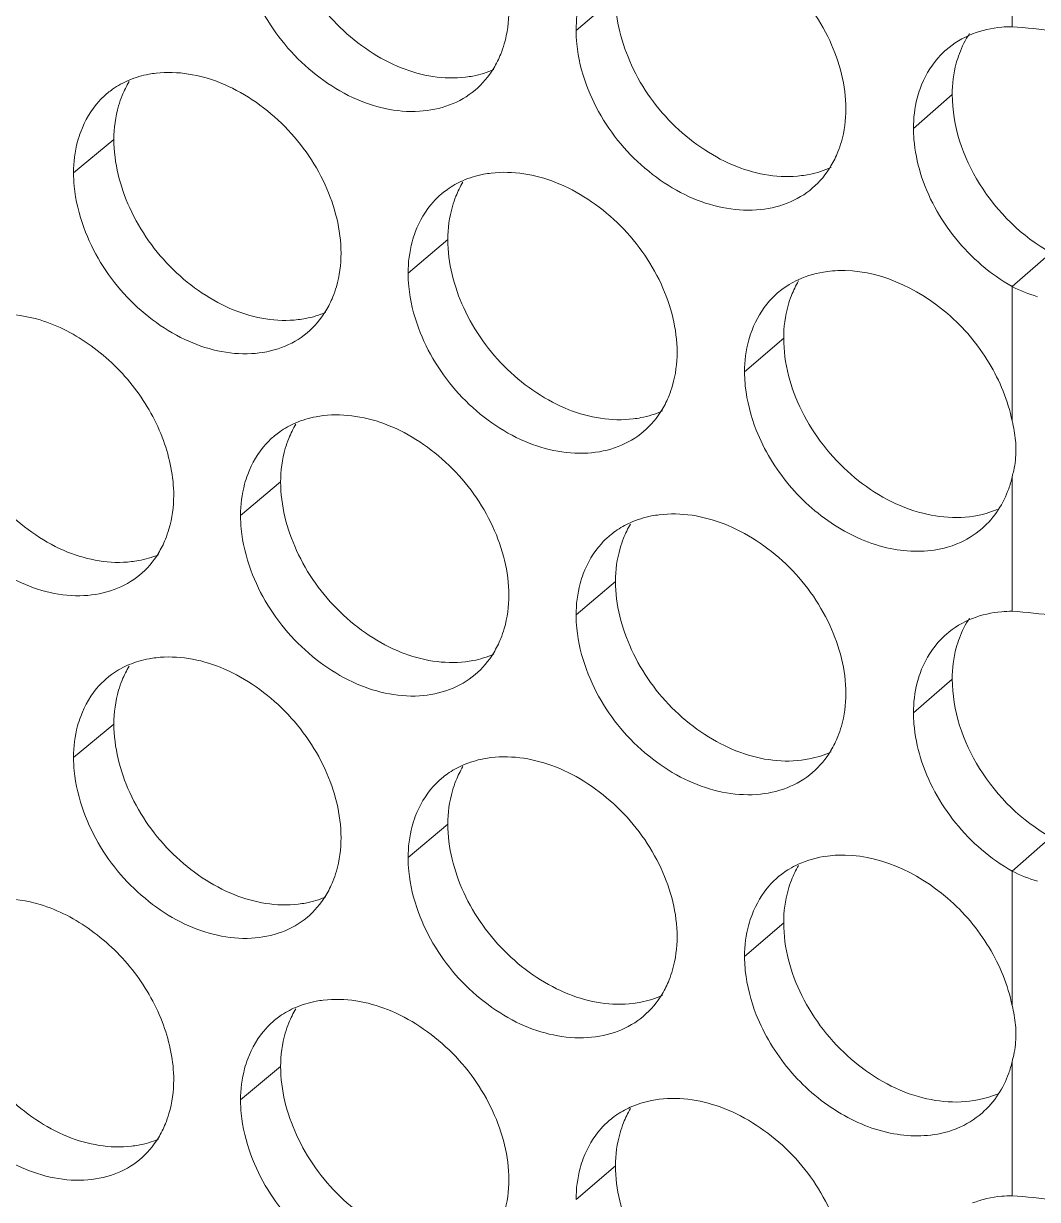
# Model space of a CAD drawing. Header units: millimetres. Extents: x 1177 to 4147, y 93 to 2194.
# Drawn here: x 2687.43 to 2701.09, y 876.48 to 892.32 of the extents above; entities that cross this region are included whole.
import ezdxf

# ---------------------------------------------------------------- set-up
doc = ezdxf.new("R2010")
doc.units = ezdxf.units.MM
doc.header["$LTSCALE"] = 0.1
doc.layers.get('0').update_dxf_attribs({"lineweight": 13})
doc.layers.add('标注', color=251, linetype='Continuous', lineweight=9)

# ---------------------------------------------------------------- blocks, each defined once
blk = doc.blocks.new('02')
for p, q in [((4627.348, 865.954), (4627.348, 868.541)), ((4627.348, 858.367), (4627.348, 860.954)), ((4627.348, 854.704), (4627.348, 857.291)), ((4627.348, 847.117), (4627.348, 849.704)), ((4627.348, 843.454), (4627.348, 846.041))]:
    blk.add_line(p, q)
at = {"layer": '标注'}
for p, q in [((4619.714, 866.53), (4618.955, 865.883)), ((4626.196, 864.648), (4625.449, 863.998)), ((4610.058, 863.784), (4609.28, 863.142)), ((4616.486, 861.857), (4615.721, 861.212)), ((4628.091, 861.605), (4627.348, 860.954)), ((4622.951, 859.96), (4622.198, 859.311)), ((4613.267, 857.192), (4612.496, 856.548)), ((4619.714, 855.28), (4618.955, 854.633)), ((4626.196, 853.398), (4625.449, 852.748)), ((4610.058, 852.534), (4609.28, 851.892)), ((4610.058, 852.534), (4609.28, 851.892)), ((4616.486, 850.607), (4615.721, 849.962)), ((4616.486, 850.607), (4615.721, 849.962)), ((4628.091, 850.355), (4627.348, 849.704)), ((4622.951, 848.71), (4622.198, 848.061)), ((4622.951, 848.71), (4622.198, 848.061)), ((4613.267, 845.942), (4612.496, 845.298)), ((4619.714, 844.03), (4618.955, 843.383))]:
    blk.add_line(p, q, dxfattribs=at)
for centre, radius, start, end in [((4615.73, 866.142), 1.912, 328.9787, 338.0529), ((4611.976, 863.914), 1.899, 148.7058, 157.8789), ((4610.945, 863.463), 1.579, 125.316, 129.5927), ((4622.206, 864.258), 1.925, 329.2925, 338.318), ((4617.403, 861.52), 1.599, 125.3449, 130.1938), ((4618.416, 861.98), 1.912, 149.0222, 158.126), ((4623.909, 859.583), 1.647, 121.1376, 130.744), ((4623.959, 859.5), 1.744, 114.6822, 121.1409), ((4624.886, 860.081), 1.918, 149.2796, 158.5755), ((4628.745, 863.74), 3.117, 243.3667, 253.0477), ((4612.506, 861.471), 1.906, 328.8204, 337.9261), ((4618.964, 859.571), 1.919, 329.1361, 338.1835), ((4615.192, 857.318), 1.906, 148.8645, 158.0006), ((4614.169, 856.863), 1.589, 125.3301, 129.8922), ((4625.364, 857.807), 2.058, 0.0408, 5.1029), ((4625.378, 857.736), 2.02, 340.5097, 347.2785), ((4626.352, 858.323), 1.805, 285.9402, 293.0214), ((4620.645, 854.934), 1.61, 125.3606, 130.4975), ((4621.65, 855.399), 1.919, 149.179, 158.2551), ((4609.291, 856.807), 1.899, 328.661, 337.8031), ((4615.73, 854.892), 1.912, 328.9787, 338.0529), ((4610.945, 852.213), 1.579, 125.316, 129.5927), ((4610.945, 852.213), 1.579, 125.316, 129.5927), ((4611.976, 852.664), 1.899, 148.7058, 157.8789), ((4611.976, 852.664), 1.899, 148.7058, 157.8789), ((4622.206, 853.008), 1.925, 329.2925, 338.318), ((4618.416, 850.73), 1.912, 149.0222, 158.126), ((4618.416, 850.73), 1.912, 149.0222, 158.126), ((4617.403, 850.27), 1.599, 125.3449, 130.1938), ((4617.403, 850.27), 1.599, 125.3449, 130.1938), ((4623.909, 848.333), 1.647, 121.1376, 130.744), ((4623.909, 848.333), 1.647, 121.1376, 130.744), ((4623.959, 848.25), 1.744, 114.6822, 121.1409), ((4623.959, 848.25), 1.744, 114.6822, 121.1409), ((4624.886, 848.831), 1.918, 149.2796, 158.5755), ((4624.886, 848.831), 1.918, 149.2796, 158.5755), ((4628.745, 852.49), 3.117, 243.3667, 253.0477), ((4612.506, 850.221), 1.906, 328.8204, 337.9261), ((4612.506, 850.221), 1.906, 328.8204, 337.9261), ((4618.964, 848.321), 1.919, 329.1361, 338.1835), ((4618.964, 848.321), 1.919, 329.1361, 338.1835), ((4615.192, 846.068), 1.906, 148.8645, 158.0006), ((4614.169, 845.613), 1.589, 125.3301, 129.8922), ((4625.364, 846.557), 2.058, 0.0408, 5.1029), ((4625.364, 846.557), 2.058, 0.0408, 5.1029), ((4625.378, 846.486), 2.02, 340.5097, 347.2785), ((4625.378, 846.486), 2.02, 340.5097, 347.2785), ((4626.352, 847.073), 1.805, 285.9402, 293.0214), ((4626.352, 847.073), 1.805, 285.9402, 293.0214), ((4621.65, 844.149), 1.919, 149.179, 158.2551), ((4620.645, 843.684), 1.61, 125.3606, 130.4975), ((4609.291, 845.557), 1.899, 328.661, 337.8031)]:
    blk.add_arc(centre, radius, start, end, dxfattribs=at)
for points, knots in [([(4613.267, 868.442), (4613.267, 867.991), (4613.51, 867.056), (4614.205, 866.078), (4614.955, 865.475), (4615.739, 865.05), (4616.413, 864.933), (4616.827, 864.983)], [0, 0, 0, 0, 0.246991, 0.512108, 0.644352, 0.77141, 1, 1, 1, 1]), ([(4624.148, 864.372), (4624.148, 864.822), (4623.902, 865.758), (4623.198, 866.73), (4622.441, 867.328), (4621.65, 867.749), (4620.973, 867.863), (4620.556, 867.811)], [0, 0, 0, 0, 0.246187, 0.510826, 0.643167, 0.770525, 1, 1, 1, 1]), ([(4612.695, 866.745), (4612.865, 866.279), (4613.269, 865.622), (4614.007, 864.957), (4614.803, 864.466), (4615.701, 864.252), (4616.522, 864.415), (4616.867, 864.612), (4617.011, 864.734)], [0, 0, 0, 0, 0.273173, 0.411313, 0.545072, 0.786333, 0.895775, 1, 1, 1, 1]), ([(4619.094, 866.673), (4619.071, 866.613), (4618.988, 866.357), (4618.955, 866.086), (4618.955, 865.883)], [0, 0, 0, 0, 0.242012, 1, 1, 1, 1]), ([(4619.714, 866.53), (4619.714, 866.08), (4619.958, 865.144), (4620.658, 864.17), (4621.412, 863.571), (4622.201, 863.149), (4622.877, 863.036), (4623.293, 863.088)], [0, 0, 0, 0, 0.246494, 0.511184, 0.643406, 0.77061, 1, 1, 1, 1]), ([(4617.504, 865.428), (4617.53, 865.491), (4617.623, 865.761), (4617.66, 866.048), (4617.66, 866.263)], [0, 0, 0, 0, 0.241585, 1, 1, 1, 1]), ([(4627.348, 865.954), (4627.281, 865.955), (4627.022, 865.944), (4626.765, 865.886), (4626.586, 865.816)], [0, 0, 0, 0, 0.258603, 1, 1, 1, 1]), ([(4630.617, 865.299), (4630.361, 865.4), (4629.819, 865.564), (4628.729, 865.796), (4627.896, 865.917), (4627.348, 865.954)], [0, 0, 0, 0, 0.246985, 0.506558, 1, 1, 1, 1]), ([(4618.955, 865.883), (4618.955, 865.797), (4618.974, 865.438), (4619.061, 865.086), (4619.155, 864.831)], [0, 0, 0, 0, 0.240751, 1, 1, 1, 1]), ([(4626.077, 865.508), (4626.021, 865.459), (4625.806, 865.245), (4625.653, 864.973), (4625.576, 864.758)], [0, 0, 0, 0, 0.24633, 1, 1, 1, 1]), ([(4626.333, 865.436), (4626.31, 865.375), (4626.229, 865.12), (4626.196, 864.85), (4626.196, 864.648)], [0, 0, 0, 0, 0.242216, 1, 1, 1, 1]), ([(4610.868, 865.06), (4610.823, 865.055), (4610.647, 865.028), (4610.473, 864.978), (4610.351, 864.927)], [0, 0, 0, 0, 0.255654, 1, 1, 1, 1]), ([(4614.43, 861.595), (4614.43, 862.046), (4614.186, 862.982), (4613.489, 863.959), (4612.738, 864.563), (4611.955, 864.989), (4611.282, 865.108), (4610.868, 865.06)], [0, 0, 0, 0, 0.246935, 0.51222, 0.644595, 0.771733, 1, 1, 1, 1]), ([(4616.827, 864.983), (4616.875, 864.989), (4617.061, 865.018), (4617.244, 865.073), (4617.373, 865.13)], [0, 0, 0, 0, 0.255784, 1, 1, 1, 1]), ([(4619.155, 864.831), (4619.327, 864.364), (4619.735, 863.705), (4620.482, 863.043), (4621.286, 862.556), (4622.193, 862.351), (4623.018, 862.524), (4623.364, 862.726), (4623.508, 862.851)], [0, 0, 0, 0, 0.272504, 0.410462, 0.544153, 0.785671, 0.895417, 1, 1, 1, 1]), ([(4609.939, 864.68), (4609.881, 864.632), (4609.659, 864.42), (4609.499, 864.147), (4609.418, 863.931)], [0, 0, 0, 0, 0.245817, 1, 1, 1, 1]), ([(4610.217, 864.629), (4610.19, 864.565), (4610.096, 864.293), (4610.058, 864.002), (4610.058, 863.784)], [0, 0, 0, 0, 0.241186, 1, 1, 1, 1]), ([(4625.576, 864.758), (4625.555, 864.699), (4625.48, 864.452), (4625.449, 864.193), (4625.449, 863.998)], [0, 0, 0, 0, 0.242457, 1, 1, 1, 1]), ([(4626.196, 864.648), (4626.196, 864.049), (4626.617, 862.813), (4627.539, 861.918), (4628.091, 861.605)], [0, 0, 0, 0, 0.485697, 1, 1, 1, 1]), ([(4623.995, 863.547), (4624.02, 863.61), (4624.111, 863.876), (4624.148, 864.159), (4624.148, 864.372)], [0, 0, 0, 0, 0.241909, 1, 1, 1, 1]), ([(4609.418, 863.931), (4609.395, 863.871), (4609.313, 863.615), (4609.28, 863.345), (4609.28, 863.142)], [0, 0, 0, 0, 0.241688, 1, 1, 1, 1]), ([(4625.449, 863.998), (4625.449, 863.927), (4625.462, 863.634), (4625.521, 863.344), (4625.586, 863.132)], [0, 0, 0, 0, 0.242222, 1, 1, 1, 1]), ([(4610.058, 863.784), (4610.058, 863.333), (4610.299, 862.397), (4610.993, 861.418), (4611.74, 860.814), (4612.522, 860.387), (4613.194, 860.268), (4613.607, 860.317)], [0, 0, 0, 0, 0.247242, 0.512574, 0.644829, 0.771813, 1, 1, 1, 1]), ([(4623.293, 863.088), (4623.343, 863.094), (4623.54, 863.126), (4623.732, 863.186), (4623.866, 863.248)], [0, 0, 0, 0, 0.255988, 1, 1, 1, 1]), ([(4609.28, 863.142), (4609.28, 863.056), (4609.299, 862.698), (4609.385, 862.345), (4609.478, 862.089)], [0, 0, 0, 0, 0.240605, 1, 1, 1, 1]), ([(4617.318, 863.137), (4617.27, 863.131), (4617.084, 863.102), (4616.902, 863.047), (4616.773, 862.991)], [0, 0, 0, 0, 0.25587, 1, 1, 1, 1]), ([(4620.899, 859.689), (4620.899, 860.139), (4620.654, 861.075), (4619.952, 862.049), (4619.198, 862.649), (4618.409, 863.071), (4617.733, 863.187), (4617.318, 863.137)], [0, 0, 0, 0, 0.246434, 0.511288, 0.64364, 0.770925, 1, 1, 1, 1]), ([(4625.586, 863.132), (4625.724, 862.681), (4626.195, 861.826), (4626.932, 861.189), (4627.348, 860.954)], [0, 0, 0, 0, 0.49694, 1, 1, 1, 1]), ([(4616.37, 862.741), (4616.314, 862.693), (4616.097, 862.483), (4615.939, 862.215), (4615.859, 862.002)], [0, 0, 0, 0, 0.246074, 1, 1, 1, 1]), ([(4616.642, 862.692), (4616.616, 862.628), (4616.524, 862.359), (4616.486, 862.072), (4616.486, 861.857)], [0, 0, 0, 0, 0.241514, 1, 1, 1, 1]), ([(4609.478, 862.089), (4609.648, 861.624), (4610.049, 860.967), (4610.784, 860.3), (4611.575, 859.807), (4612.469, 859.589), (4613.288, 859.747), (4613.632, 859.941), (4613.776, 860.062)], [0, 0, 0, 0, 0.27351, 0.411743, 0.545537, 0.786668, 0.895956, 1, 1, 1, 1]), ([(4615.859, 862.002), (4615.837, 861.941), (4615.754, 861.686), (4615.721, 861.415), (4615.721, 861.212)], [0, 0, 0, 0, 0.241904, 1, 1, 1, 1]), ([(4616.486, 861.857), (4616.486, 861.407), (4616.729, 860.471), (4617.427, 859.495), (4618.179, 858.894), (4618.966, 858.471), (4619.641, 858.356), (4620.055, 858.407)], [0, 0, 0, 0, 0.246741, 0.511644, 0.643878, 0.771009, 1, 1, 1, 1]), ([(4614.272, 860.755), (4614.298, 860.819), (4614.392, 861.089), (4614.43, 861.378), (4614.43, 861.595)], [0, 0, 0, 0, 0.241422, 1, 1, 1, 1]), ([(4615.721, 861.212), (4615.721, 861.126), (4615.74, 860.767), (4615.827, 860.414), (4615.92, 860.159)], [0, 0, 0, 0, 0.240702, 1, 1, 1, 1]), ([(4623.995, 861.261), (4623.927, 861.258), (4623.666, 861.236), (4623.407, 861.165), (4623.231, 861.084)], [0, 0, 0, 0, 0.258302, 1, 1, 1, 1]), ([(4627.348, 858.367), (4627.27, 858.759), (4626.947, 859.531), (4625.94, 860.739), (4624.749, 861.291), (4623.995, 861.261)], [0, 0, 0, 0, 0.254485, 0.51933, 1, 1, 1, 1]), ([(4622.834, 860.83), (4622.779, 860.783), (4622.571, 860.578), (4622.419, 860.319), (4622.341, 860.114)], [0, 0, 0, 0, 0.246444, 1, 1, 1, 1]), ([(4623.101, 860.781), (4623.076, 860.718), (4622.987, 860.453), (4622.951, 860.172), (4622.951, 859.96)], [0, 0, 0, 0, 0.241851, 1, 1, 1, 1]), ([(4608.638, 860.31), (4608.387, 860.386), (4607.882, 860.465), (4607.376, 860.372), (4607.153, 860.281)], [0, 0, 0, 0, 0.521913, 1, 1, 1, 1]), ([(4611.209, 856.935), (4611.209, 857.292), (4611.053, 858.036), (4610.498, 859.037), (4609.671, 859.842), (4608.989, 860.204), (4608.638, 860.31)], [0, 0, 0, 0, 0.238714, 0.495406, 0.754851, 1, 1, 1, 1]), ([(4613.607, 860.317), (4613.653, 860.323), (4613.835, 860.351), (4614.014, 860.403), (4614.139, 860.458)], [0, 0, 0, 0, 0.255679, 1, 1, 1, 1]), ([(4615.92, 860.159), (4616.091, 859.693), (4616.498, 859.035), (4617.24, 858.371), (4618.04, 857.882), (4618.943, 857.673), (4619.766, 857.841), (4620.111, 858.04), (4620.255, 858.164)], [0, 0, 0, 0, 0.272838, 0.410886, 0.544611, 0.786, 0.895595, 1, 1, 1, 1]), ([(4622.341, 860.114), (4622.317, 860.052), (4622.232, 859.793), (4622.198, 859.518), (4622.198, 859.311)], [0, 0, 0, 0, 0.242016, 1, 1, 1, 1]), ([(4622.951, 859.96), (4622.951, 859.479), (4623.228, 858.477), (4624.17, 857.279), (4625.446, 856.521), (4626.431, 856.468), (4626.848, 856.588)], [0, 0, 0, 0, 0.249772, 0.517807, 0.774905, 1, 1, 1, 1]), ([(4620.745, 858.858), (4620.77, 858.922), (4620.862, 859.189), (4620.899, 859.475), (4620.899, 859.689)], [0, 0, 0, 0, 0.241748, 1, 1, 1, 1]), ([(4622.198, 859.311), (4622.198, 859.219), (4622.219, 858.837), (4622.318, 858.461), (4622.424, 858.19)], [0, 0, 0, 0, 0.240389, 1, 1, 1, 1]), ([(4606.857, 859.134), (4606.857, 858.683), (4607.098, 857.747), (4607.789, 856.766), (4608.535, 856.16), (4609.314, 855.731), (4609.984, 855.611), (4610.396, 855.659)], [0, 0, 0, 0, 0.247494, 0.513042, 0.645309, 0.772218, 1, 1, 1, 1]), ([(4614.089, 858.47), (4614.042, 858.464), (4613.861, 858.436), (4613.683, 858.384), (4613.557, 858.33)], [0, 0, 0, 0, 0.255763, 1, 1, 1, 1]), ([(4617.66, 855.013), (4617.66, 855.464), (4617.416, 856.4), (4616.716, 857.375), (4615.963, 857.977), (4615.177, 858.401), (4614.503, 858.519), (4614.089, 858.47)], [0, 0, 0, 0, 0.246684, 0.511753, 0.644116, 0.771328, 1, 1, 1, 1]), ([(4620.055, 858.407), (4620.105, 858.413), (4620.296, 858.443), (4620.484, 858.501), (4620.615, 858.56)], [0, 0, 0, 0, 0.255887, 1, 1, 1, 1]), ([(4613.15, 858.082), (4613.093, 858.034), (4612.873, 857.823), (4612.714, 857.552), (4612.634, 857.338)], [0, 0, 0, 0, 0.245947, 1, 1, 1, 1]), ([(4613.425, 858.032), (4613.399, 857.968), (4613.305, 857.697), (4613.267, 857.408), (4613.267, 857.192)], [0, 0, 0, 0, 0.241351, 1, 1, 1, 1]), ([(4622.424, 858.19), (4622.574, 857.808), (4623.01, 857.088), (4623.936, 856.281), (4625.012, 855.832), (4625.772, 855.842), (4626.103, 855.937)], [0, 0, 0, 0, 0.264547, 0.530604, 0.77855, 1, 1, 1, 1]), ([(4627.348, 857.291), (4627.36, 857.332), (4627.404, 857.501), (4627.421, 857.677), (4627.421, 857.809)], [0, 0, 0, 0, 0.244815, 1, 1, 1, 1]), ([(4606.271, 857.44), (4606.44, 856.975), (4606.839, 856.319), (4607.569, 855.651), (4608.356, 855.156), (4609.246, 854.934), (4610.062, 855.087), (4610.406, 855.279), (4610.551, 855.398)], [0, 0, 0, 0, 0.27385, 0.412176, 0.546005, 0.787007, 0.896139, 1, 1, 1, 1]), ([(4612.634, 857.338), (4612.611, 857.277), (4612.529, 857.022), (4612.496, 856.751), (4612.496, 856.548)], [0, 0, 0, 0, 0.241796, 1, 1, 1, 1]), ([(4613.267, 857.192), (4613.267, 856.741), (4613.51, 855.806), (4614.205, 854.828), (4614.955, 854.225), (4615.739, 853.8), (4616.413, 853.683), (4616.827, 853.733)], [0, 0, 0, 0, 0.246991, 0.512108, 0.644352, 0.77141, 1, 1, 1, 1]), ([(4611.049, 856.09), (4611.075, 856.154), (4611.17, 856.426), (4611.209, 856.717), (4611.209, 856.935)], [0, 0, 0, 0, 0.241257, 1, 1, 1, 1]), ([(4612.496, 856.548), (4612.496, 856.462), (4612.515, 856.104), (4612.601, 855.751), (4612.695, 855.495)], [0, 0, 0, 0, 0.240653, 1, 1, 1, 1]), ([(4620.556, 856.561), (4620.507, 856.555), (4620.316, 856.525), (4620.129, 856.468), (4619.998, 856.409)], [0, 0, 0, 0, 0.255975, 1, 1, 1, 1]), ([(4624.148, 853.122), (4624.148, 853.572), (4623.902, 854.508), (4623.198, 855.48), (4622.441, 856.078), (4621.65, 856.499), (4620.973, 856.613), (4620.556, 856.561)], [0, 0, 0, 0, 0.246187, 0.510826, 0.643167, 0.770525, 1, 1, 1, 1]), ([(4626.103, 855.937), (4626.165, 855.955), (4626.405, 856.037), (4626.627, 856.173), (4626.769, 856.297)], [0, 0, 0, 0, 0.255293, 1, 1, 1, 1]), ([(4619.599, 856.158), (4619.543, 856.11), (4619.329, 855.901), (4619.173, 855.634), (4619.094, 855.423)], [0, 0, 0, 0, 0.246198, 1, 1, 1, 1]), ([(4619.868, 856.11), (4619.843, 856.046), (4619.751, 855.779), (4619.714, 855.494), (4619.714, 855.28)], [0, 0, 0, 0, 0.241677, 1, 1, 1, 1]), ([(4610.396, 855.659), (4610.441, 855.664), (4610.618, 855.691), (4610.792, 855.741), (4610.915, 855.793)], [0, 0, 0, 0, 0.255573, 1, 1, 1, 1]), ([(4612.695, 855.495), (4612.865, 855.029), (4613.269, 854.372), (4614.007, 853.707), (4614.803, 853.216), (4615.701, 853.002), (4616.522, 853.165), (4616.867, 853.362), (4617.011, 853.484)], [0, 0, 0, 0, 0.273173, 0.411313, 0.545072, 0.786333, 0.895775, 1, 1, 1, 1]), ([(4619.094, 855.423), (4619.071, 855.363), (4618.988, 855.107), (4618.955, 854.836), (4618.955, 854.633)], [0, 0, 0, 0, 0.242012, 1, 1, 1, 1]), ([(4619.714, 855.28), (4619.714, 854.83), (4619.958, 853.894), (4620.658, 852.92), (4621.412, 852.321), (4622.201, 851.899), (4622.877, 851.786), (4623.293, 851.838)], [0, 0, 0, 0, 0.246494, 0.511184, 0.643406, 0.77061, 1, 1, 1, 1]), ([(4617.504, 854.178), (4617.53, 854.241), (4617.623, 854.511), (4617.66, 854.798), (4617.66, 855.013)], [0, 0, 0, 0, 0.241585, 1, 1, 1, 1]), ([(4618.955, 854.633), (4618.955, 854.547), (4618.974, 854.188), (4619.061, 853.836), (4619.155, 853.581)], [0, 0, 0, 0, 0.240751, 1, 1, 1, 1]), ([(4627.348, 854.704), (4627.281, 854.705), (4627.022, 854.694), (4626.765, 854.636), (4626.586, 854.566)], [0, 0, 0, 0, 0.258603, 1, 1, 1, 1]), ([(4630.617, 854.049), (4630.361, 854.15), (4629.819, 854.314), (4628.729, 854.546), (4627.896, 854.667), (4627.348, 854.704)], [0, 0, 0, 0, 0.246985, 0.506558, 1, 1, 1, 1]), ([(4626.077, 854.258), (4626.021, 854.209), (4625.806, 853.995), (4625.653, 853.723), (4625.576, 853.508)], [0, 0, 0, 0, 0.24633, 1, 1, 1, 1]), ([(4626.333, 854.186), (4626.31, 854.125), (4626.229, 853.87), (4626.196, 853.6), (4626.196, 853.398)], [0, 0, 0, 0, 0.242216, 1, 1, 1, 1]), ([(4610.868, 853.81), (4610.823, 853.805), (4610.647, 853.778), (4610.473, 853.728), (4610.351, 853.677)], [0, 0, 0, 0, 0.255654, 1, 1, 1, 1]), ([(4610.868, 853.81), (4610.823, 853.805), (4610.647, 853.778), (4610.473, 853.728), (4610.351, 853.677)], [0, 0, 0, 0, 0.255654, 1, 1, 1, 1]), ([(4614.43, 850.345), (4614.43, 850.796), (4614.186, 851.732), (4613.489, 852.709), (4612.738, 853.313), (4611.955, 853.739), (4611.282, 853.858), (4610.868, 853.81)], [0, 0, 0, 0, 0.246935, 0.51222, 0.644595, 0.771733, 1, 1, 1, 1]), ([(4614.43, 850.345), (4614.43, 850.796), (4614.186, 851.732), (4613.489, 852.709), (4612.738, 853.313), (4611.955, 853.739), (4611.282, 853.858), (4610.868, 853.81)], [0, 0, 0, 0, 0.246935, 0.51222, 0.644595, 0.771733, 1, 1, 1, 1]), ([(4616.827, 853.733), (4616.875, 853.739), (4617.061, 853.768), (4617.244, 853.823), (4617.373, 853.88)], [0, 0, 0, 0, 0.255784, 1, 1, 1, 1]), ([(4619.155, 853.581), (4619.327, 853.114), (4619.735, 852.455), (4620.482, 851.793), (4621.286, 851.306), (4622.193, 851.101), (4623.018, 851.274), (4623.364, 851.476), (4623.508, 851.601)], [0, 0, 0, 0, 0.272504, 0.410462, 0.544153, 0.785671, 0.895417, 1, 1, 1, 1]), ([(4625.576, 853.508), (4625.555, 853.449), (4625.48, 853.202), (4625.449, 852.943), (4625.449, 852.748)], [0, 0, 0, 0, 0.242457, 1, 1, 1, 1]), ([(4609.939, 853.43), (4609.881, 853.382), (4609.659, 853.17), (4609.499, 852.897), (4609.418, 852.681)], [0, 0, 0, 0, 0.245817, 1, 1, 1, 1]), ([(4609.939, 853.43), (4609.881, 853.382), (4609.659, 853.17), (4609.499, 852.897), (4609.418, 852.681)], [0, 0, 0, 0, 0.245817, 1, 1, 1, 1]), ([(4610.217, 853.379), (4610.19, 853.315), (4610.096, 853.043), (4610.058, 852.752), (4610.058, 852.534)], [0, 0, 0, 0, 0.241186, 1, 1, 1, 1]), ([(4610.217, 853.379), (4610.19, 853.315), (4610.096, 853.043), (4610.058, 852.752), (4610.058, 852.534)], [0, 0, 0, 0, 0.241186, 1, 1, 1, 1]), ([(4626.196, 853.398), (4626.196, 852.799), (4626.617, 851.563), (4627.539, 850.668), (4628.091, 850.355)], [0, 0, 0, 0, 0.485697, 1, 1, 1, 1]), ([(4623.995, 852.297), (4624.02, 852.36), (4624.111, 852.626), (4624.148, 852.909), (4624.148, 853.122)], [0, 0, 0, 0, 0.241909, 1, 1, 1, 1]), ([(4609.418, 852.681), (4609.395, 852.621), (4609.313, 852.365), (4609.28, 852.095), (4609.28, 851.892)], [0, 0, 0, 0, 0.241688, 1, 1, 1, 1]), ([(4609.418, 852.681), (4609.395, 852.621), (4609.313, 852.365), (4609.28, 852.095), (4609.28, 851.892)], [0, 0, 0, 0, 0.241688, 1, 1, 1, 1]), ([(4625.449, 852.748), (4625.449, 852.677), (4625.462, 852.384), (4625.521, 852.094), (4625.586, 851.882)], [0, 0, 0, 0, 0.242222, 1, 1, 1, 1]), ([(4610.058, 852.534), (4610.058, 852.083), (4610.299, 851.147), (4610.993, 850.168), (4611.74, 849.564), (4612.522, 849.137), (4613.194, 849.018), (4613.607, 849.067)], [0, 0, 0, 0, 0.247242, 0.512574, 0.644829, 0.771813, 1, 1, 1, 1]), ([(4610.058, 852.534), (4610.058, 852.083), (4610.299, 851.147), (4610.993, 850.168), (4611.74, 849.564), (4612.522, 849.137), (4613.194, 849.018), (4613.607, 849.067)], [0, 0, 0, 0, 0.247242, 0.512574, 0.644829, 0.771813, 1, 1, 1, 1]), ([(4620.899, 848.439), (4620.899, 848.889), (4620.654, 849.825), (4619.952, 850.799), (4619.198, 851.399), (4618.409, 851.821), (4617.733, 851.937), (4617.318, 851.887)], [0, 0, 0, 0, 0.246434, 0.511288, 0.64364, 0.770925, 1, 1, 1, 1]), ([(4620.899, 848.439), (4620.899, 848.889), (4620.654, 849.825), (4619.952, 850.799), (4619.198, 851.399), (4618.409, 851.821), (4617.733, 851.937), (4617.318, 851.887)], [0, 0, 0, 0, 0.246434, 0.511288, 0.64364, 0.770925, 1, 1, 1, 1]), ([(4623.293, 851.838), (4623.343, 851.844), (4623.54, 851.876), (4623.732, 851.936), (4623.866, 851.998)], [0, 0, 0, 0, 0.255988, 1, 1, 1, 1]), ([(4609.28, 851.892), (4609.28, 851.806), (4609.299, 851.448), (4609.385, 851.095), (4609.478, 850.839)], [0, 0, 0, 0, 0.240605, 1, 1, 1, 1]), ([(4609.28, 851.892), (4609.28, 851.806), (4609.299, 851.448), (4609.385, 851.095), (4609.478, 850.839)], [0, 0, 0, 0, 0.240605, 1, 1, 1, 1]), ([(4617.318, 851.887), (4617.27, 851.881), (4617.084, 851.852), (4616.902, 851.797), (4616.773, 851.741)], [0, 0, 0, 0, 0.25587, 1, 1, 1, 1]), ([(4617.318, 851.887), (4617.27, 851.881), (4617.084, 851.852), (4616.902, 851.797), (4616.773, 851.741)], [0, 0, 0, 0, 0.25587, 1, 1, 1, 1]), ([(4625.586, 851.882), (4625.724, 851.431), (4626.195, 850.576), (4626.932, 849.939), (4627.348, 849.704)], [0, 0, 0, 0, 0.49694, 1, 1, 1, 1]), ([(4616.37, 851.491), (4616.314, 851.443), (4616.097, 851.233), (4615.939, 850.965), (4615.859, 850.752)], [0, 0, 0, 0, 0.246074, 1, 1, 1, 1]), ([(4616.37, 851.491), (4616.314, 851.443), (4616.097, 851.233), (4615.939, 850.965), (4615.859, 850.752)], [0, 0, 0, 0, 0.246074, 1, 1, 1, 1]), ([(4616.642, 851.442), (4616.616, 851.378), (4616.524, 851.109), (4616.486, 850.822), (4616.486, 850.607)], [0, 0, 0, 0, 0.241514, 1, 1, 1, 1]), ([(4616.642, 851.442), (4616.616, 851.378), (4616.524, 851.109), (4616.486, 850.822), (4616.486, 850.607)], [0, 0, 0, 0, 0.241514, 1, 1, 1, 1]), ([(4609.478, 850.839), (4609.648, 850.374), (4610.049, 849.717), (4610.784, 849.05), (4611.575, 848.557), (4612.469, 848.339), (4613.288, 848.497), (4613.632, 848.691), (4613.776, 848.812)], [0, 0, 0, 0, 0.27351, 0.411743, 0.545537, 0.786668, 0.895956, 1, 1, 1, 1]), ([(4609.478, 850.839), (4609.648, 850.374), (4610.049, 849.717), (4610.784, 849.05), (4611.575, 848.557), (4612.469, 848.339), (4613.288, 848.497), (4613.632, 848.691), (4613.776, 848.812)], [0, 0, 0, 0, 0.27351, 0.411743, 0.545537, 0.786668, 0.895956, 1, 1, 1, 1]), ([(4615.859, 850.752), (4615.837, 850.691), (4615.754, 850.436), (4615.721, 850.165), (4615.721, 849.962)], [0, 0, 0, 0, 0.241904, 1, 1, 1, 1]), ([(4615.859, 850.752), (4615.837, 850.691), (4615.754, 850.436), (4615.721, 850.165), (4615.721, 849.962)], [0, 0, 0, 0, 0.241904, 1, 1, 1, 1]), ([(4616.486, 850.607), (4616.486, 850.157), (4616.729, 849.221), (4617.427, 848.245), (4618.179, 847.644), (4618.966, 847.221), (4619.641, 847.106), (4620.055, 847.157)], [0, 0, 0, 0, 0.246741, 0.511644, 0.643878, 0.771009, 1, 1, 1, 1]), ([(4616.486, 850.607), (4616.486, 850.157), (4616.729, 849.221), (4617.427, 848.245), (4618.179, 847.644), (4618.966, 847.221), (4619.641, 847.106), (4620.055, 847.157)], [0, 0, 0, 0, 0.246741, 0.511644, 0.643878, 0.771009, 1, 1, 1, 1]), ([(4614.272, 849.505), (4614.298, 849.569), (4614.392, 849.839), (4614.43, 850.128), (4614.43, 850.345)], [0, 0, 0, 0, 0.241422, 1, 1, 1, 1]), ([(4614.272, 849.505), (4614.298, 849.569), (4614.392, 849.839), (4614.43, 850.128), (4614.43, 850.345)], [0, 0, 0, 0, 0.241422, 1, 1, 1, 1]), ([(4615.721, 849.962), (4615.721, 849.876), (4615.74, 849.517), (4615.827, 849.164), (4615.92, 848.909)], [0, 0, 0, 0, 0.240702, 1, 1, 1, 1]), ([(4615.721, 849.962), (4615.721, 849.876), (4615.74, 849.517), (4615.827, 849.164), (4615.92, 848.909)], [0, 0, 0, 0, 0.240702, 1, 1, 1, 1]), ([(4623.995, 850.011), (4623.927, 850.008), (4623.666, 849.986), (4623.407, 849.915), (4623.231, 849.834)], [0, 0, 0, 0, 0.258302, 1, 1, 1, 1]), ([(4623.995, 850.011), (4623.927, 850.008), (4623.666, 849.986), (4623.407, 849.915), (4623.231, 849.834)], [0, 0, 0, 0, 0.258302, 1, 1, 1, 1]), ([(4627.348, 847.117), (4627.27, 847.509), (4626.947, 848.281), (4625.94, 849.489), (4624.749, 850.041), (4623.995, 850.011)], [0, 0, 0, 0, 0.254485, 0.51933, 1, 1, 1, 1]), ([(4627.348, 847.117), (4627.27, 847.509), (4626.947, 848.281), (4625.94, 849.489), (4624.749, 850.041), (4623.995, 850.011)], [0, 0, 0, 0, 0.254485, 0.51933, 1, 1, 1, 1]), ([(4622.834, 849.58), (4622.779, 849.533), (4622.571, 849.328), (4622.419, 849.069), (4622.341, 848.864)], [0, 0, 0, 0, 0.246444, 1, 1, 1, 1]), ([(4622.834, 849.58), (4622.779, 849.533), (4622.571, 849.328), (4622.419, 849.069), (4622.341, 848.864)], [0, 0, 0, 0, 0.246444, 1, 1, 1, 1]), ([(4623.101, 849.531), (4623.076, 849.468), (4622.987, 849.203), (4622.951, 848.922), (4622.951, 848.71)], [0, 0, 0, 0, 0.241851, 1, 1, 1, 1]), ([(4623.101, 849.531), (4623.076, 849.468), (4622.987, 849.203), (4622.951, 848.922), (4622.951, 848.71)], [0, 0, 0, 0, 0.241851, 1, 1, 1, 1]), ([(4608.638, 849.06), (4608.387, 849.136), (4607.882, 849.215), (4607.376, 849.122), (4607.153, 849.031)], [0, 0, 0, 0, 0.521913, 1, 1, 1, 1]), ([(4613.607, 849.067), (4613.653, 849.073), (4613.835, 849.101), (4614.014, 849.153), (4614.139, 849.208)], [0, 0, 0, 0, 0.255679, 1, 1, 1, 1]), ([(4613.607, 849.067), (4613.653, 849.073), (4613.835, 849.101), (4614.014, 849.153), (4614.139, 849.208)], [0, 0, 0, 0, 0.255679, 1, 1, 1, 1]), ([(4611.209, 845.685), (4611.209, 846.042), (4611.053, 846.786), (4610.498, 847.787), (4609.671, 848.592), (4608.989, 848.954), (4608.638, 849.06)], [0, 0, 0, 0, 0.238714, 0.495406, 0.754851, 1, 1, 1, 1]), ([(4615.92, 848.909), (4616.091, 848.443), (4616.498, 847.785), (4617.24, 847.121), (4618.04, 846.632), (4618.943, 846.423), (4619.766, 846.591), (4620.111, 846.79), (4620.255, 846.914)], [0, 0, 0, 0, 0.272838, 0.410886, 0.544611, 0.786, 0.895595, 1, 1, 1, 1]), ([(4615.92, 848.909), (4616.091, 848.443), (4616.498, 847.785), (4617.24, 847.121), (4618.04, 846.632), (4618.943, 846.423), (4619.766, 846.591), (4620.111, 846.79), (4620.255, 846.914)], [0, 0, 0, 0, 0.272838, 0.410886, 0.544611, 0.786, 0.895595, 1, 1, 1, 1]), ([(4622.341, 848.864), (4622.317, 848.802), (4622.232, 848.543), (4622.198, 848.268), (4622.198, 848.061)], [0, 0, 0, 0, 0.242016, 1, 1, 1, 1]), ([(4622.341, 848.864), (4622.317, 848.802), (4622.232, 848.543), (4622.198, 848.268), (4622.198, 848.061)], [0, 0, 0, 0, 0.242016, 1, 1, 1, 1]), ([(4622.951, 848.71), (4622.951, 848.229), (4623.228, 847.227), (4624.17, 846.029), (4625.446, 845.271), (4626.431, 845.218), (4626.848, 845.338)], [0, 0, 0, 0, 0.249772, 0.517807, 0.774905, 1, 1, 1, 1]), ([(4622.951, 848.71), (4622.951, 848.229), (4623.228, 847.227), (4624.17, 846.029), (4625.446, 845.271), (4626.431, 845.218), (4626.848, 845.338)], [0, 0, 0, 0, 0.249772, 0.517807, 0.774905, 1, 1, 1, 1]), ([(4620.745, 847.608), (4620.77, 847.672), (4620.862, 847.939), (4620.899, 848.225), (4620.899, 848.439)], [0, 0, 0, 0, 0.241748, 1, 1, 1, 1]), ([(4620.745, 847.608), (4620.77, 847.672), (4620.862, 847.939), (4620.899, 848.225), (4620.899, 848.439)], [0, 0, 0, 0, 0.241748, 1, 1, 1, 1]), ([(4622.198, 848.061), (4622.198, 847.969), (4622.219, 847.587), (4622.318, 847.211), (4622.424, 846.94)], [0, 0, 0, 0, 0.240389, 1, 1, 1, 1]), ([(4622.198, 848.061), (4622.198, 847.969), (4622.219, 847.587), (4622.318, 847.211), (4622.424, 846.94)], [0, 0, 0, 0, 0.240389, 1, 1, 1, 1]), ([(4606.857, 847.884), (4606.857, 847.433), (4607.098, 846.497), (4607.789, 845.516), (4608.535, 844.91), (4609.314, 844.481), (4609.984, 844.361), (4610.396, 844.409)], [0, 0, 0, 0, 0.247494, 0.513042, 0.645309, 0.772218, 1, 1, 1, 1]), ([(4614.089, 847.22), (4614.042, 847.214), (4613.861, 847.186), (4613.683, 847.134), (4613.557, 847.08)], [0, 0, 0, 0, 0.255763, 1, 1, 1, 1]), ([(4617.66, 843.763), (4617.66, 844.214), (4617.416, 845.15), (4616.716, 846.125), (4615.963, 846.727), (4615.177, 847.151), (4614.503, 847.269), (4614.089, 847.22)], [0, 0, 0, 0, 0.246684, 0.511753, 0.644116, 0.771328, 1, 1, 1, 1]), ([(4620.055, 847.157), (4620.105, 847.163), (4620.296, 847.193), (4620.484, 847.251), (4620.615, 847.31)], [0, 0, 0, 0, 0.255887, 1, 1, 1, 1]), ([(4620.055, 847.157), (4620.105, 847.163), (4620.296, 847.193), (4620.484, 847.251), (4620.615, 847.31)], [0, 0, 0, 0, 0.255887, 1, 1, 1, 1]), ([(4622.424, 846.94), (4622.574, 846.558), (4623.01, 845.838), (4623.936, 845.031), (4625.012, 844.582), (4625.772, 844.592), (4626.103, 844.687)], [0, 0, 0, 0, 0.264547, 0.530604, 0.77855, 1, 1, 1, 1]), ([(4622.424, 846.94), (4622.574, 846.558), (4623.01, 845.838), (4623.936, 845.031), (4625.012, 844.582), (4625.772, 844.592), (4626.103, 844.687)], [0, 0, 0, 0, 0.264547, 0.530604, 0.77855, 1, 1, 1, 1]), ([(4613.15, 846.832), (4613.093, 846.784), (4612.873, 846.573), (4612.714, 846.302), (4612.634, 846.088)], [0, 0, 0, 0, 0.245947, 1, 1, 1, 1]), ([(4613.425, 846.782), (4613.399, 846.718), (4613.305, 846.447), (4613.267, 846.158), (4613.267, 845.942)], [0, 0, 0, 0, 0.241351, 1, 1, 1, 1]), ([(4627.348, 846.041), (4627.36, 846.082), (4627.404, 846.251), (4627.421, 846.427), (4627.421, 846.559)], [0, 0, 0, 0, 0.244815, 1, 1, 1, 1]), ([(4627.348, 846.041), (4627.36, 846.082), (4627.404, 846.251), (4627.421, 846.427), (4627.421, 846.559)], [0, 0, 0, 0, 0.244815, 1, 1, 1, 1]), ([(4606.271, 846.19), (4606.44, 845.725), (4606.839, 845.069), (4607.569, 844.401), (4608.356, 843.906), (4609.246, 843.684), (4610.062, 843.837), (4610.406, 844.029), (4610.551, 844.148)], [0, 0, 0, 0, 0.27385, 0.412176, 0.546005, 0.787007, 0.896139, 1, 1, 1, 1]), ([(4612.634, 846.088), (4612.611, 846.027), (4612.529, 845.772), (4612.496, 845.501), (4612.496, 845.298)], [0, 0, 0, 0, 0.241796, 1, 1, 1, 1]), ([(4613.267, 845.942), (4613.267, 845.491), (4613.51, 844.556), (4614.205, 843.578), (4614.955, 842.975), (4615.739, 842.55), (4616.413, 842.433), (4616.827, 842.483)], [0, 0, 0, 0, 0.246991, 0.512108, 0.644352, 0.77141, 1, 1, 1, 1]), ([(4611.049, 844.84), (4611.075, 844.904), (4611.17, 845.176), (4611.209, 845.467), (4611.209, 845.685)], [0, 0, 0, 0, 0.241257, 1, 1, 1, 1]), ([(4624.148, 841.872), (4624.148, 842.322), (4623.902, 843.258), (4623.198, 844.23), (4622.441, 844.828), (4621.65, 845.249), (4620.973, 845.363), (4620.556, 845.311)], [0, 0, 0, 0, 0.246187, 0.510826, 0.643167, 0.770525, 1, 1, 1, 1]), ([(4612.496, 845.298), (4612.496, 845.212), (4612.515, 844.854), (4612.601, 844.501), (4612.695, 844.245)], [0, 0, 0, 0, 0.240653, 1, 1, 1, 1]), ([(4620.556, 845.311), (4620.507, 845.305), (4620.316, 845.275), (4620.129, 845.218), (4619.998, 845.159)], [0, 0, 0, 0, 0.255975, 1, 1, 1, 1]), ([(4619.599, 844.908), (4619.543, 844.86), (4619.329, 844.651), (4619.173, 844.384), (4619.094, 844.173)], [0, 0, 0, 0, 0.246198, 1, 1, 1, 1]), ([(4626.103, 844.687), (4626.165, 844.705), (4626.405, 844.787), (4626.627, 844.923), (4626.769, 845.047)], [0, 0, 0, 0, 0.255293, 1, 1, 1, 1]), ([(4626.103, 844.687), (4626.165, 844.705), (4626.405, 844.787), (4626.627, 844.923), (4626.769, 845.047)], [0, 0, 0, 0, 0.255293, 1, 1, 1, 1]), ([(4619.868, 844.86), (4619.843, 844.796), (4619.751, 844.529), (4619.714, 844.244), (4619.714, 844.03)], [0, 0, 0, 0, 0.241677, 1, 1, 1, 1]), ([(4610.396, 844.409), (4610.441, 844.414), (4610.618, 844.441), (4610.792, 844.491), (4610.915, 844.543)], [0, 0, 0, 0, 0.255573, 1, 1, 1, 1]), ([(4612.695, 844.245), (4612.865, 843.779), (4613.269, 843.122), (4614.007, 842.457), (4614.803, 841.966), (4615.701, 841.752), (4616.522, 841.915), (4616.867, 842.112), (4617.011, 842.234)], [0, 0, 0, 0, 0.273173, 0.411313, 0.545072, 0.786333, 0.895775, 1, 1, 1, 1]), ([(4619.094, 844.173), (4619.071, 844.113), (4618.988, 843.857), (4618.955, 843.586), (4618.955, 843.383)], [0, 0, 0, 0, 0.242012, 1, 1, 1, 1]), ([(4619.714, 844.03), (4619.714, 843.58), (4619.958, 842.644), (4620.658, 841.67), (4621.412, 841.071), (4622.201, 840.649), (4622.877, 840.536), (4623.293, 840.588)], [0, 0, 0, 0, 0.246494, 0.511184, 0.643406, 0.77061, 1, 1, 1, 1]), ([(4617.504, 842.928), (4617.53, 842.991), (4617.623, 843.261), (4617.66, 843.548), (4617.66, 843.763)], [0, 0, 0, 0, 0.241585, 1, 1, 1, 1]), ([(4627.348, 843.454), (4627.281, 843.455), (4627.022, 843.444), (4626.765, 843.386), (4626.586, 843.316)], [0, 0, 0, 0, 0.258603, 1, 1, 1, 1]), ([(4630.617, 842.799), (4630.361, 842.9), (4629.819, 843.064), (4628.729, 843.296), (4627.896, 843.417), (4627.348, 843.454)], [0, 0, 0, 0, 0.246985, 0.506558, 1, 1, 1, 1])]:
    blk.add_open_spline(points, degree=3, knots=knots, dxfattribs=at)
for points in [[(4626.586, 865.816), (4626.402, 865.743), (4626.226, 865.639), (4626.077, 865.508)], [(4626.53, 865.824), (4626.449, 865.703), (4626.383, 865.572), (4626.333, 865.436)], [(4617.011, 864.734), (4617.152, 864.854), (4617.274, 864.999), (4617.369, 865.157)], [(4610.351, 864.927), (4610.239, 864.88), (4610.131, 864.821), (4610.032, 864.751)], [(4623.508, 862.851), (4623.647, 862.971), (4623.767, 863.117), (4623.861, 863.275)], [(4616.773, 862.991), (4616.669, 862.945), (4616.57, 862.89), (4616.477, 862.824)], [(4613.776, 860.062), (4613.918, 860.181), (4614.04, 860.326), (4614.136, 860.484)], [(4620.255, 858.164), (4620.395, 858.284), (4620.516, 858.429), (4620.611, 858.587)], [(4613.557, 858.33), (4613.45, 858.284), (4613.346, 858.227), (4613.25, 858.159)], [(4627.413, 857.99), (4627.402, 858.117), (4627.379, 858.243), (4627.348, 858.367)], [(4627.082, 856.657), (4627.164, 856.783), (4627.232, 856.92), (4627.282, 857.062)], [(4626.769, 856.297), (4626.889, 856.402), (4626.995, 856.524), (4627.082, 856.657)], [(4619.998, 856.409), (4619.898, 856.364), (4619.802, 856.31), (4619.713, 856.247)], [(4610.551, 855.398), (4610.693, 855.516), (4610.816, 855.661), (4610.913, 855.819)], [(4626.586, 854.566), (4626.402, 854.493), (4626.226, 854.389), (4626.077, 854.258)], [(4626.53, 854.574), (4626.449, 854.453), (4626.383, 854.322), (4626.333, 854.186)], [(4617.011, 853.484), (4617.152, 853.604), (4617.274, 853.749), (4617.369, 853.907)], [(4610.351, 853.677), (4610.239, 853.63), (4610.131, 853.571), (4610.032, 853.501)], [(4610.351, 853.677), (4610.239, 853.63), (4610.131, 853.571), (4610.032, 853.501)], [(4623.508, 851.601), (4623.647, 851.721), (4623.767, 851.867), (4623.861, 852.025)], [(4616.773, 851.741), (4616.669, 851.695), (4616.57, 851.64), (4616.477, 851.574)], [(4616.773, 851.741), (4616.669, 851.695), (4616.57, 851.64), (4616.477, 851.574)], [(4613.776, 848.812), (4613.918, 848.931), (4614.04, 849.076), (4614.136, 849.234)], [(4613.776, 848.812), (4613.918, 848.931), (4614.04, 849.076), (4614.136, 849.234)], [(4620.255, 846.914), (4620.395, 847.034), (4620.516, 847.179), (4620.611, 847.337)], [(4620.255, 846.914), (4620.395, 847.034), (4620.516, 847.179), (4620.611, 847.337)], [(4613.557, 847.08), (4613.45, 847.034), (4613.346, 846.977), (4613.25, 846.909)], [(4627.413, 846.74), (4627.402, 846.867), (4627.379, 846.993), (4627.348, 847.117)], [(4627.413, 846.74), (4627.402, 846.867), (4627.379, 846.993), (4627.348, 847.117)], [(4627.082, 845.407), (4627.164, 845.533), (4627.232, 845.67), (4627.282, 845.812)], [(4627.082, 845.407), (4627.164, 845.533), (4627.232, 845.67), (4627.282, 845.812)], [(4626.769, 845.047), (4626.889, 845.152), (4626.995, 845.274), (4627.082, 845.407)], [(4626.769, 845.047), (4626.889, 845.152), (4626.995, 845.274), (4627.082, 845.407)], [(4619.998, 845.159), (4619.898, 845.114), (4619.802, 845.06), (4619.713, 844.997)], [(4610.551, 844.148), (4610.693, 844.266), (4610.816, 844.411), (4610.913, 844.569)]]:
    blk.add_open_spline(points, degree=3, dxfattribs=at)

msp = doc.modelspace()

# ---------------------------------------------------------------- block references
at = {"xscale": 0.7, "yscale": 0.7, "zscale": 0.7}
msp.add_blockref('02', (-538.391, 286.112), dxfattribs=at)

doc.saveas('drawing.dxf')
